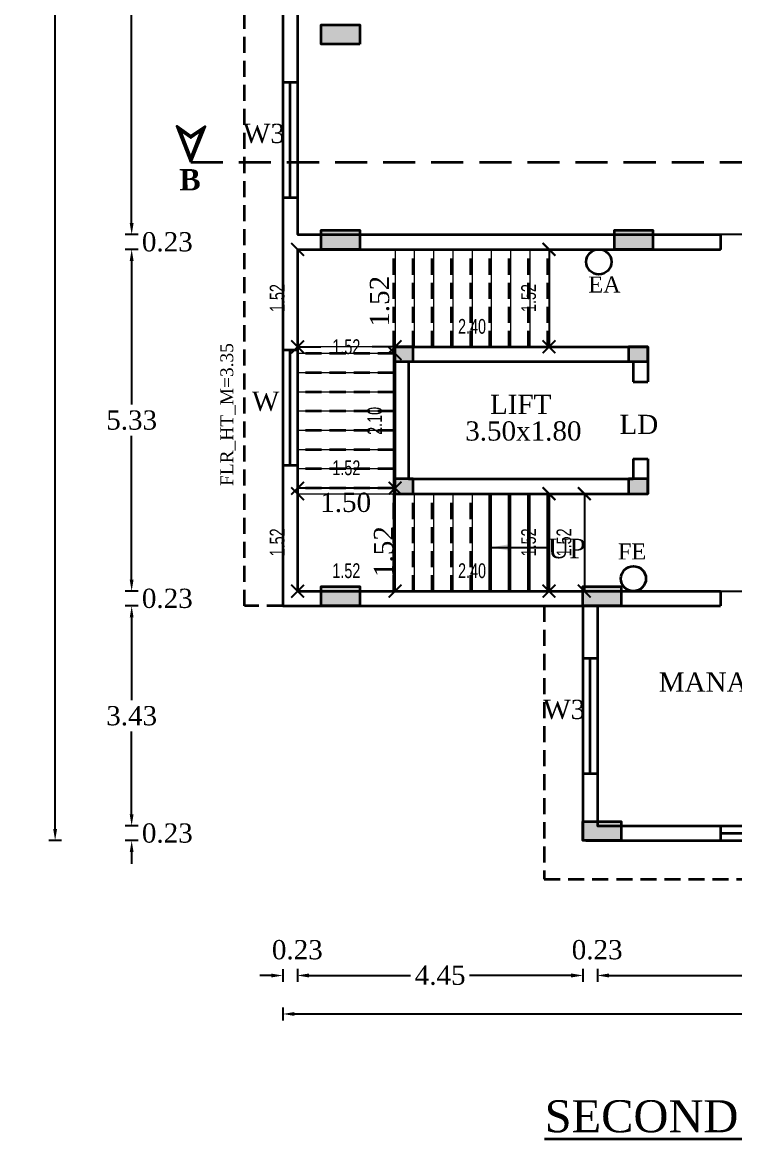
# Model space of a CAD drawing. Header units: metres. Extents: x 7518 to 7619, y -2370 to -2298.
# Drawn here: x 7573.22 to 7584.33, y -2368.16 to -2350.75 of the extents above; entities that cross this region are included whole.
import ezdxf

# ---------------------------------------------------------------- set-up
doc = ezdxf.new("R2010")
doc.units = ezdxf.units.M
doc.header["$MEASUREMENT"] = 0
doc.header["$PDMODE"] = 98
doc.linetypes.add('DASHED', pattern=[0.75, 0.5, -0.25])
doc.linetypes.add('DASHED2', pattern=[0.375, 0.25, -0.125])
for name, color, linetype in [('BLK_1_FLR_2_AC_ROOM_1', 2, 'Continuous'), ('BLK_1_FLR_2_BLT_UP_AREA', 18, 'Continuous'), ('BLK_1_FLR_2_CARPET_AREA', 10, 'Continuous'), ('BLK_1_FLR_2_EXIT_WIDTH_STAIR', 1, 'Continuous'), ('BLK_1_FLR_2_STAIR_1', 1, 'Continuous')]:
    doc.layers.add(name, color=color, linetype=linetype)
for name, color, linetype, lineweight in [('BLK_1_FLR_2_STAIR_1_FLIGHT_1', 7, 'Continuous', 0), ('BLK_1_FLR_2_STAIR_1_FLIGHT_2', 7, 'Continuous', 0), ('BLK_1_FLR_2_STAIR_1_FLIGHT_3', 7, 'Continuous', 0), ('BLK_1_FLR_2_STAIR_1_LANDING_1', 7, 'Continuous', 0), ('BLK_1_FLR_2_STAIR_1_LANDING_2', 7, 'Continuous', 0)]:
    doc.layers.add(name, color=color, linetype=linetype, lineweight=lineweight)
doc.styles.add('DIM 100', font='ARIALN.TTF', dxfattribs={"width": 0.85, "height": 0.23})
doc.styles.get("Standard").update_dxf_attribs({"font": 'times.ttf'})
doc.dimstyles.new('GRID DIM 400', dxfattribs={"dimscale": 0, "dimtxt": 0.8, "dimasz": 0.2, "dimexe": 0, "dimexo": 0, "dimgap": 0.2, "dimtad": 0, "dimlfac": -0.1, "dimzin": 1, "dimdsep": 46, "dimtxsty": 'DIM 100', "dimblk": 'ARCHTICK', "dimcen": 0, "dimclrd": 256, "dimclre": 252, "dimclrt": 4, "dimazin": 0, "dimtfac": 1, "dimtix": 1, "dimtofl": 0, "dimtmove": 2, "dimatfit": 0, "dimfxl": 0, "dimtolj": 1, "dimtzin": 0, "dimarcsym": 0})
doc.dimstyles.get("Standard").update_dxf_attribs({"dimtxt": 0.3, "dimasz": 0.18, "dimexe": 0.1, "dimexo": 0.1, "dimgap": 0.09, "dimtad": 0, "dimtih": 1, "dimtoh": 1, "dimzin": 0, "dimdsep": 46, "dimtxsty": 'Standard', "dimcen": 0.09, "dimadec": 0, "dimazin": 0, "dimtfac": 1, "dimtofl": 0, "dimtmove": 0, "dimatfit": 3, "dimfxl": 0, "dimtolj": 1, "dimtzin": 0, "dimarcsym": 0})
doc.dimstyles.new('STANDARD$0', dxfattribs={"dimtxt": 0.3, "dimasz": 0.18, "dimexe": 0.1, "dimexo": 0.1, "dimgap": 0.09, "dimtad": 0, "dimtih": 1, "dimtoh": 1, "dimzin": 1, "dimdsep": 46, "dimtxsty": 'Standard', "dimcen": 0.1, "dimadec": 3, "dimazin": 0, "dimtfac": 1, "dimtofl": 0, "dimtmove": 0, "dimatfit": 3, "dimfxl": 0, "dimtolj": 1, "dimtzin": 0, "dimarcsym": 0})

# ---------------------------------------------------------------- blocks, each defined once
blk = doc.blocks.new('*D43')
at = {"color": 0, "lineweight": -2}
for p, q in [((7575.029, -2331.119), (7574.829, -2331.119)), ((7574.929, -2331.299), (7574.929, -2342.346)), ((7574.929, -2353.879), (7574.929, -2342.832)), ((7575.029, -2354.059), (7574.829, -2354.059))]:
    blk.add_line(p, q, dxfattribs=at)
at = {"color": 0, "lineweight": 35}
for points in [[(7574.899, -2331.299), (7574.959, -2331.299), (7574.929, -2331.119)], [(7574.899, -2353.879), (7574.959, -2353.879), (7574.929, -2354.059)]]:
    blk.add_solid(points, dxfattribs=at)
at = {"layer": 'Defpoints', "color": 0, "lineweight": 35}
for p in [(7575.787, -2331.119), (7574.929, -2354.059), (7575.787, -2354.059)]:
    blk.add_point(p, dxfattribs=at)
at = {"color": 0, "lineweight": 35, "insert": (7574.929, -2342.589), "char_height": 0.3, "attachment_point": 5}
blk.add_mtext('\\A1;22.94', dxfattribs=at)
blk = doc.blocks.new('*D44')
at = {"color": 0, "lineweight": -2}
for p, q in [((7573.836, -2330.889), (7573.636, -2330.889)), ((7573.736, -2331.069), (7573.736, -2346.956)), ((7573.736, -2363.329), (7573.736, -2347.442)), ((7573.836, -2363.509), (7573.636, -2363.509))]:
    blk.add_line(p, q, dxfattribs=at)
at = {"color": 0, "lineweight": 35}
for points in [[(7573.706, -2331.069), (7573.766, -2331.069), (7573.736, -2330.889)], [(7573.706, -2363.329), (7573.766, -2363.329), (7573.736, -2363.509)]]:
    blk.add_solid(points, dxfattribs=at)
at = {"layer": 'Defpoints', "color": 0, "lineweight": 35}
for p in [(7573.736, -2330.889), (7576.389, -2330.889), (7576.389, -2363.509)]:
    blk.add_point(p, dxfattribs=at)
at = {"color": 0, "lineweight": 35, "insert": (7573.736, -2347.199), "char_height": 0.3, "attachment_point": 5}
blk.add_mtext('\\A1;32.62', dxfattribs=at)
blk = doc.blocks.new('*D29')
at = {"color": 0, "lineweight": -2}
for p, q in [((7575.029, -2354.289), (7574.829, -2354.289)), ((7574.929, -2354.469), (7574.929, -2356.711)), ((7574.929, -2359.439), (7574.929, -2357.197)), ((7575.029, -2359.619), (7574.829, -2359.619))]:
    blk.add_line(p, q, dxfattribs=at)
at = {"color": 0, "lineweight": 35}
for points in [[(7574.899, -2354.469), (7574.959, -2354.469), (7574.929, -2354.289)], [(7574.899, -2359.439), (7574.959, -2359.439), (7574.929, -2359.619)]]:
    blk.add_solid(points, dxfattribs=at)
at = {"layer": 'Defpoints', "color": 0, "lineweight": 35}
for p in [(7575.77, -2354.289), (7574.929, -2359.619), (7575.77, -2359.619)]:
    blk.add_point(p, dxfattribs=at)
at = {"color": 0, "lineweight": 35, "insert": (7574.929, -2356.954), "char_height": 0.3, "attachment_point": 5}
blk.add_mtext('\\A1;5.33', dxfattribs=at)
blk = doc.blocks.new('*D30')
at = {"color": 0, "lineweight": -2}
for p, q in [((7574.929, -2353.879), (7574.929, -2353.699)), ((7575.029, -2354.059), (7574.829, -2354.059)), ((7575.029, -2354.289), (7574.829, -2354.289)), ((7574.929, -2354.469), (7574.929, -2354.649))]:
    blk.add_line(p, q, dxfattribs=at)
at = {"color": 0, "lineweight": 35}
for points in [[(7574.899, -2353.879), (7574.959, -2353.879), (7574.929, -2354.059)], [(7574.899, -2354.469), (7574.959, -2354.469), (7574.929, -2354.289)]]:
    blk.add_solid(points, dxfattribs=at)
at = {"layer": 'Defpoints', "color": 0, "lineweight": 35}
for p in [(7574.929, -2354.059), (7575.78, -2354.059), (7575.78, -2354.289)]:
    blk.add_point(p, dxfattribs=at)
at = {"color": 0, "lineweight": 35, "insert": (7575.485, -2354.174), "char_height": 0.3, "attachment_point": 5}
blk.add_mtext('\\A1;0.23', dxfattribs=at)
blk = doc.blocks.new('*D31')
at = {"color": 0, "lineweight": -2}
for p, q in [((7574.929, -2359.439), (7574.929, -2359.259)), ((7575.029, -2359.619), (7574.829, -2359.619)), ((7575.029, -2359.849), (7574.829, -2359.849)), ((7574.929, -2360.029), (7574.929, -2360.209))]:
    blk.add_line(p, q, dxfattribs=at)
at = {"color": 0, "lineweight": 35}
for points in [[(7574.899, -2359.439), (7574.959, -2359.439), (7574.929, -2359.619)], [(7574.899, -2360.029), (7574.959, -2360.029), (7574.929, -2359.849)]]:
    blk.add_solid(points, dxfattribs=at)
at = {"layer": 'Defpoints', "color": 0, "lineweight": 35}
for p in [(7574.929, -2359.619), (7575.78, -2359.619), (7575.78, -2359.849)]:
    blk.add_point(p, dxfattribs=at)
at = {"color": 0, "lineweight": 35, "insert": (7575.485, -2359.734), "char_height": 0.3, "attachment_point": 5}
blk.add_mtext('\\A1;0.23', dxfattribs=at)
blk = doc.blocks.new('*D32')
at = {"color": 0, "lineweight": -2}
for p, q in [((7575.029, -2359.849), (7574.829, -2359.849)), ((7574.929, -2360.029), (7574.929, -2361.321)), ((7574.929, -2363.099), (7574.929, -2361.807)), ((7575.029, -2363.279), (7574.829, -2363.279))]:
    blk.add_line(p, q, dxfattribs=at)
at = {"color": 0, "lineweight": 35}
for points in [[(7574.899, -2360.029), (7574.959, -2360.029), (7574.929, -2359.849)], [(7574.899, -2363.099), (7574.959, -2363.099), (7574.929, -2363.279)]]:
    blk.add_solid(points, dxfattribs=at)
at = {"layer": 'Defpoints', "color": 0, "lineweight": 35}
for p in [(7581.961, -2359.849), (7574.929, -2363.279), (7581.961, -2363.279)]:
    blk.add_point(p, dxfattribs=at)
at = {"color": 0, "lineweight": 35, "insert": (7574.929, -2361.564), "char_height": 0.3, "attachment_point": 5}
blk.add_mtext('\\A1;3.43', dxfattribs=at)
blk = doc.blocks.new('*D73')
at = {"color": 0, "lineweight": -2}
for p, q in [((7577.286, -2365.513), (7577.286, -2365.713)), ((7577.516, -2365.513), (7577.516, -2365.713)), ((7577.106, -2365.613), (7576.926, -2365.613)), ((7577.696, -2365.613), (7577.876, -2365.613))]:
    blk.add_line(p, q, dxfattribs=at)
at = {"color": 0, "lineweight": 35}
for points in [[(7577.106, -2365.583), (7577.106, -2365.643), (7577.286, -2365.613)], [(7577.696, -2365.583), (7577.696, -2365.643), (7577.516, -2365.613)]]:
    blk.add_solid(points, dxfattribs=at)
at = {"layer": 'Defpoints', "color": 0, "lineweight": 35}
for p in [(7577.286, -2361.135), (7577.516, -2361.135), (7577.286, -2365.613)]:
    blk.add_point(p, dxfattribs=at)
at = {"color": 0, "lineweight": 35, "insert": (7577.512, -2365.213), "char_height": 0.3, "attachment_point": 5}
blk.add_mtext('\\A1;0.23', dxfattribs=at)
blk = doc.blocks.new('*D74')
at = {"color": 0, "lineweight": -2}
for p, q in [((7577.286, -2366.112), (7577.286, -2366.312)), ((7577.466, -2366.212), (7584.464, -2366.212)), ((7592.556, -2366.212), (7585.559, -2366.212)), ((7592.736, -2366.112), (7592.736, -2366.312))]:
    blk.add_line(p, q, dxfattribs=at)
at = {"color": 0, "lineweight": 35}
for points in [[(7577.466, -2366.182), (7577.466, -2366.242), (7577.286, -2366.212)], [(7592.556, -2366.182), (7592.556, -2366.242), (7592.736, -2366.212)]]:
    blk.add_solid(points, dxfattribs=at)
at = {"layer": 'Defpoints', "color": 0, "lineweight": 35}
for p in [(7577.286, -2361.365), (7592.736, -2361.365), (7592.736, -2366.212)]:
    blk.add_point(p, dxfattribs=at)
at = {"color": 0, "lineweight": 35, "insert": (7585.011, -2366.212), "char_height": 0.3, "attachment_point": 5}
blk.add_mtext('\\A1;15.45', dxfattribs=at)
blk = doc.blocks.new('*D75')
at = {"color": 0, "lineweight": -2}
for p, q in [((7582.191, -2365.511), (7582.191, -2365.711)), ((7587.831, -2365.511), (7587.831, -2365.711)), ((7582.371, -2365.611), (7584.552, -2365.611)), ((7587.651, -2365.611), (7585.471, -2365.611))]:
    blk.add_line(p, q, dxfattribs=at)
at = {"color": 0, "lineweight": 35}
for points in [[(7582.371, -2365.581), (7582.371, -2365.641), (7582.191, -2365.611)], [(7587.651, -2365.581), (7587.651, -2365.641), (7587.831, -2365.611)]]:
    blk.add_solid(points, dxfattribs=at)
at = {"layer": 'Defpoints', "color": 0, "lineweight": 35}
for p in [(7582.191, -2360.592), (7587.831, -2360.592), (7587.831, -2365.611)]:
    blk.add_point(p, dxfattribs=at)
at = {"color": 0, "lineweight": 35, "insert": (7585.011, -2365.611), "char_height": 0.3, "attachment_point": 5}
blk.add_mtext('\\A1;5.64', dxfattribs=at)
blk = doc.blocks.new('*D78')
at = {"color": 0, "lineweight": -2}
for p, q in [((7577.516, -2365.511), (7577.516, -2365.711)), ((7581.961, -2365.511), (7581.961, -2365.711)), ((7577.696, -2365.611), (7579.279, -2365.611)), ((7581.781, -2365.611), (7580.199, -2365.611))]:
    blk.add_line(p, q, dxfattribs=at)
at = {"color": 0, "lineweight": 35}
for points in [[(7577.696, -2365.581), (7577.696, -2365.641), (7577.516, -2365.611)], [(7581.781, -2365.581), (7581.781, -2365.641), (7581.961, -2365.611)]]:
    blk.add_solid(points, dxfattribs=at)
at = {"layer": 'Defpoints', "color": 0, "lineweight": 35}
for p in [(7577.516, -2361.053), (7581.961, -2361.053), (7577.516, -2365.611)]:
    blk.add_point(p, dxfattribs=at)
at = {"color": 0, "lineweight": 35, "insert": (7579.739, -2365.611), "char_height": 0.3, "attachment_point": 5}
blk.add_mtext('\\A1;4.45', dxfattribs=at)
blk = doc.blocks.new('*D79')
at = {"color": 0, "lineweight": -2}
for p, q in [((7581.961, -2365.513), (7581.961, -2365.713)), ((7582.191, -2365.513), (7582.191, -2365.713)), ((7581.781, -2365.613), (7581.601, -2365.613)), ((7582.371, -2365.613), (7582.551, -2365.613))]:
    blk.add_line(p, q, dxfattribs=at)
at = {"color": 0, "lineweight": 35}
for points in [[(7581.781, -2365.583), (7581.781, -2365.643), (7581.961, -2365.613)], [(7582.371, -2365.583), (7582.371, -2365.643), (7582.191, -2365.613)]]:
    blk.add_solid(points, dxfattribs=at)
at = {"layer": 'Defpoints', "color": 0, "lineweight": 35}
for p in [(7581.961, -2361.135), (7582.191, -2361.135), (7581.961, -2365.613)]:
    blk.add_point(p, dxfattribs=at)
at = {"color": 0, "lineweight": 35, "insert": (7582.187, -2365.213), "char_height": 0.3, "attachment_point": 5}
blk.add_mtext('\\A1;0.23', dxfattribs=at)
blk = doc.blocks.new('*D81')
at = {"color": 0, "lineweight": -2}
for p, q in [((7574.929, -2363.099), (7574.929, -2362.919)), ((7575.029, -2363.279), (7574.829, -2363.279)), ((7575.029, -2363.509), (7574.829, -2363.509)), ((7574.929, -2363.689), (7574.929, -2363.869))]:
    blk.add_line(p, q, dxfattribs=at)
at = {"color": 0, "lineweight": 35}
for points in [[(7574.899, -2363.099), (7574.959, -2363.099), (7574.929, -2363.279)], [(7574.899, -2363.689), (7574.959, -2363.689), (7574.929, -2363.509)]]:
    blk.add_solid(points, dxfattribs=at)
at = {"layer": 'Defpoints', "color": 0, "lineweight": 35}
for p in [(7574.929, -2363.279), (7575.78, -2363.279), (7575.78, -2363.509)]:
    blk.add_point(p, dxfattribs=at)
at = {"color": 0, "lineweight": 35, "insert": (7575.485, -2363.394), "char_height": 0.3, "attachment_point": 5}
blk.add_mtext('\\A1;0.23', dxfattribs=at)
blk = doc.blocks.new('_ArchTick')
at = {"color": 0, "linetype": 'ByBlock', "const_width": 0.15}
blk.add_lwpolyline([(-0.5, -0.5), (0.5, 0.5)], dxfattribs=at)
blk = doc.blocks.new('*D153')
at = {"layer": 'BLK_1_FLR_2_STAIR_1_LANDING_2', "color": 252, "linetype": 'Continuous', "lineweight": -2}
blk.add_line((7577.516, -2354.289), (7577.516, -2354.289), dxfattribs=at)
at = {"layer": 'BLK_1_FLR_2_STAIR_1_LANDING_2', "color": 1, "linetype": 'Continuous', "lineweight": -2}
blk.add_line((7577.516, -2354.289), (7577.516, -2355.809), dxfattribs=at)
at = {"layer": 'Defpoints', "color": 0, "linetype": 'Continuous', "lineweight": 35}
for p in [(7577.516, -2354.289), (7577.516, -2355.809), (7577.516, -2355.809)]:
    blk.add_point(p, dxfattribs=at)
at = {"layer": 'BLK_1_FLR_2_STAIR_1_LANDING_2', "color": 1, "linetype": 'Continuous', "lineweight": -2, "xscale": 0.2, "yscale": 0.2, "zscale": 0.2}
for p, rotation in [((7577.516, -2354.289), 90), ((7577.516, -2355.809), 270)]:
    blk.add_blockref('_ArchTick', p, dxfattribs=dict(at, rotation=rotation))
at = {"layer": 'BLK_1_FLR_2_STAIR_1_LANDING_2', "color": 1, "linetype": 'Continuous', "insert": (7577.199, -2355.049), "char_height": 0.23, "attachment_point": 5, "rotation": 90, "style": 'DIM 100'}
blk.add_mtext('\\A1;1.52', dxfattribs=at)
blk = doc.blocks.new('*D154')
at = {"layer": 'BLK_1_FLR_2_STAIR_1_LANDING_2', "color": 2, "linetype": 'Continuous', "lineweight": -2}
for p, q in [((7577.516, -2355.809), (7577.876, -2355.809)), ((7579.036, -2355.809), (7578.677, -2355.809))]:
    blk.add_line(p, q, dxfattribs=at)
at = {"layer": 'Defpoints', "color": 0, "linetype": 'Continuous', "lineweight": 35}
for p in [(7577.516, -2355.809), (7577.516, -2355.809), (7579.036, -2355.809)]:
    blk.add_point(p, dxfattribs=at)
at = {"layer": 'BLK_1_FLR_2_STAIR_1_LANDING_2', "color": 2, "linetype": 'Continuous', "lineweight": -2, "xscale": 0.2, "yscale": 0.2, "zscale": 0.2, "rotation": 180}
blk.add_blockref('_ArchTick', (7577.516, -2355.809), dxfattribs=at)
at = {"layer": 'BLK_1_FLR_2_STAIR_1_LANDING_2', "color": 2, "linetype": 'Continuous', "lineweight": -2, "xscale": 0.2, "yscale": 0.2, "zscale": 0.2}
blk.add_blockref('_ArchTick', (7579.036, -2355.809), dxfattribs=at)
at = {"layer": 'BLK_1_FLR_2_STAIR_1_LANDING_2', "color": 2, "linetype": 'Continuous', "insert": (7578.276, -2355.809), "char_height": 0.23, "attachment_point": 5, "style": 'DIM 100'}
blk.add_mtext('\\A1;1.52', dxfattribs=at)
blk = doc.blocks.new('*D155')
at = {"layer": 'BLK_1_FLR_2_STAIR_1_LANDING_1', "color": 252, "linetype": 'Continuous', "lineweight": -2}
blk.add_line((7577.516, -2358.099), (7577.516, -2358.099), dxfattribs=at)
at = {"layer": 'BLK_1_FLR_2_STAIR_1_LANDING_1', "color": 1, "linetype": 'Continuous', "lineweight": -2}
blk.add_line((7577.516, -2358.099), (7577.516, -2359.619), dxfattribs=at)
at = {"layer": 'Defpoints', "color": 0, "linetype": 'Continuous', "lineweight": 35}
for p in [(7577.516, -2358.099), (7577.516, -2359.619), (7577.516, -2359.619)]:
    blk.add_point(p, dxfattribs=at)
at = {"layer": 'BLK_1_FLR_2_STAIR_1_LANDING_1', "color": 1, "linetype": 'Continuous', "lineweight": -2, "xscale": 0.2, "yscale": 0.2, "zscale": 0.2}
for p, rotation in [((7577.516, -2358.099), 90), ((7577.516, -2359.619), 270)]:
    blk.add_blockref('_ArchTick', p, dxfattribs=dict(at, rotation=rotation))
at = {"layer": 'BLK_1_FLR_2_STAIR_1_LANDING_1', "color": 1, "linetype": 'Continuous', "insert": (7577.199, -2358.859), "char_height": 0.23, "attachment_point": 5, "rotation": 90, "style": 'DIM 100'}
blk.add_mtext('\\A1;1.52', dxfattribs=at)
blk = doc.blocks.new('*D156')
at = {"layer": 'BLK_1_FLR_2_STAIR_1_LANDING_1', "color": 2, "linetype": 'Continuous', "lineweight": -2}
blk.add_line((7579.036, -2359.619), (7577.516, -2359.619), dxfattribs=at)
at = {"layer": 'Defpoints', "color": 0, "linetype": 'Continuous', "lineweight": 35}
for p in [(7577.516, -2359.619), (7577.516, -2359.619), (7579.036, -2359.619)]:
    blk.add_point(p, dxfattribs=at)
at = {"layer": 'BLK_1_FLR_2_STAIR_1_LANDING_1', "color": 2, "linetype": 'Continuous', "lineweight": -2, "xscale": 0.2, "yscale": 0.2, "zscale": 0.2, "rotation": 180}
blk.add_blockref('_ArchTick', (7577.516, -2359.619), dxfattribs=at)
at = {"layer": 'BLK_1_FLR_2_STAIR_1_LANDING_1', "color": 2, "linetype": 'Continuous', "lineweight": -2, "xscale": 0.2, "yscale": 0.2, "zscale": 0.2}
blk.add_blockref('_ArchTick', (7579.036, -2359.619), dxfattribs=at)
at = {"layer": 'BLK_1_FLR_2_STAIR_1_LANDING_1', "color": 2, "linetype": 'Continuous', "insert": (7578.276, -2359.302), "char_height": 0.23, "attachment_point": 5, "style": 'DIM 100'}
blk.add_mtext('\\A1;1.52', dxfattribs=at)
blk = doc.blocks.new('*D158')
at = {"layer": 'BLK_1_FLR_2_STAIR_1_FLIGHT_1', "color": 2, "linetype": 'Continuous', "lineweight": -2}
blk.add_line((7581.436, -2358.099), (7581.436, -2359.619), dxfattribs=at)
at = {"layer": 'Defpoints', "color": 0, "linetype": 'Continuous', "lineweight": 35}
for p in [(7581.436, -2358.099, -3.137), (7581.436, -2359.619, -3.137), (7581.436, -2359.619)]:
    blk.add_point(p, dxfattribs=at)
at = {"layer": 'BLK_1_FLR_2_STAIR_1_FLIGHT_1', "color": 2, "linetype": 'Continuous', "lineweight": -2, "xscale": 0.2, "yscale": 0.2, "zscale": 0.2}
for p, rotation in [((7581.436, -2358.099), 90), ((7581.436, -2359.619), 270)]:
    blk.add_blockref('_ArchTick', p, dxfattribs=dict(at, rotation=rotation))
at = {"layer": 'BLK_1_FLR_2_STAIR_1_FLIGHT_1', "color": 2, "linetype": 'Continuous', "insert": (7581.119, -2358.859), "char_height": 0.23, "attachment_point": 5, "rotation": 90, "style": 'DIM 100'}
blk.add_mtext('\\A1;1.52', dxfattribs=at)
blk = doc.blocks.new('*D159')
at = {"layer": 'BLK_1_FLR_2_STAIR_1_FLIGHT_1', "color": 252, "linetype": 'Continuous', "lineweight": -2}
blk.add_line((7579.036, -2359.619), (7579.036, -2359.619), dxfattribs=at)
at = {"layer": 'BLK_1_FLR_2_STAIR_1_FLIGHT_1', "color": 1, "linetype": 'Continuous', "lineweight": -2}
blk.add_line((7581.436, -2359.619), (7579.036, -2359.619), dxfattribs=at)
at = {"layer": 'Defpoints', "color": 0, "linetype": 'Continuous', "lineweight": 35}
for p in [(7579.036, -2359.619), (7579.036, -2359.619), (7581.436, -2359.619)]:
    blk.add_point(p, dxfattribs=at)
at = {"layer": 'BLK_1_FLR_2_STAIR_1_FLIGHT_1', "color": 1, "linetype": 'Continuous', "lineweight": -2, "xscale": 0.2, "yscale": 0.2, "zscale": 0.2, "rotation": 180}
blk.add_blockref('_ArchTick', (7579.036, -2359.619), dxfattribs=at)
at = {"layer": 'BLK_1_FLR_2_STAIR_1_FLIGHT_1', "color": 1, "linetype": 'Continuous', "lineweight": -2, "xscale": 0.2, "yscale": 0.2, "zscale": 0.2}
blk.add_blockref('_ArchTick', (7581.436, -2359.619), dxfattribs=at)
at = {"layer": 'BLK_1_FLR_2_STAIR_1_FLIGHT_1', "color": 1, "linetype": 'Continuous', "insert": (7580.236, -2359.302), "char_height": 0.23, "attachment_point": 5, "style": 'DIM 100'}
blk.add_mtext('\\A1;2.40', dxfattribs=at)
blk = doc.blocks.new('*D157')
at = {"layer": 'BLK_1_FLR_2_EXIT_WIDTH_STAIR', "color": 252, "lineweight": -2}
for p, q in [((7581.922, -2358.099), (7581.987, -2358.099)), ((7581.737, -2359.619), (7581.987, -2359.619))]:
    blk.add_line(p, q, dxfattribs=at)
at = {"layer": 'BLK_1_FLR_2_EXIT_WIDTH_STAIR', "color": 1, "lineweight": -2}
blk.add_line((7581.987, -2358.099), (7581.987, -2359.619), dxfattribs=at)
at = {"layer": 'Defpoints', "color": 0, "lineweight": 35}
for p in [(7581.136, -2358.099, 3.137), (7581.136, -2359.619), (7581.987, -2359.619)]:
    blk.add_point(p, dxfattribs=at)
at = {"layer": 'BLK_1_FLR_2_EXIT_WIDTH_STAIR', "color": 1, "lineweight": -2, "xscale": 0.2, "yscale": 0.2, "zscale": 0.2}
for p, rotation in [((7581.987, -2358.099), 90), ((7581.987, -2359.619), 270)]:
    blk.add_blockref('_ArchTick', p, dxfattribs=dict(at, rotation=rotation))
at = {"layer": 'BLK_1_FLR_2_EXIT_WIDTH_STAIR', "color": 1, "insert": (7581.67, -2358.859), "char_height": 0.23, "attachment_point": 5, "rotation": 90, "style": 'DIM 100'}
blk.add_mtext('\\A1;1.52', dxfattribs=at)
blk = doc.blocks.new('*D160')
at = {"layer": 'BLK_1_FLR_2_STAIR_1_FLIGHT_2', "color": 2, "linetype": 'Continuous', "lineweight": -2}
blk.add_line((7579.036, -2358.014), (7577.516, -2358.014), dxfattribs=at)
at = {"layer": 'Defpoints', "color": 0, "linetype": 'Continuous', "lineweight": 35}
for p in [(7577.516, -2358.014, -3.137), (7577.516, -2358.014), (7579.036, -2358.014, -3.137)]:
    blk.add_point(p, dxfattribs=at)
at = {"layer": 'BLK_1_FLR_2_STAIR_1_FLIGHT_2', "color": 2, "linetype": 'Continuous', "lineweight": -2, "xscale": 0.2, "yscale": 0.2, "zscale": 0.2, "rotation": 180}
blk.add_blockref('_ArchTick', (7577.516, -2358.014), dxfattribs=at)
at = {"layer": 'BLK_1_FLR_2_STAIR_1_FLIGHT_2', "color": 2, "linetype": 'Continuous', "lineweight": -2, "xscale": 0.2, "yscale": 0.2, "zscale": 0.2}
blk.add_blockref('_ArchTick', (7579.036, -2358.014), dxfattribs=at)
at = {"layer": 'BLK_1_FLR_2_STAIR_1_FLIGHT_2', "color": 2, "linetype": 'Continuous', "insert": (7578.276, -2357.697), "char_height": 0.23, "attachment_point": 5, "style": 'DIM 100'}
blk.add_mtext('\\A1;1.52', dxfattribs=at)
blk = doc.blocks.new('*D161')
at = {"layer": 'BLK_1_FLR_2_STAIR_1_FLIGHT_2', "color": 252, "linetype": 'Continuous', "lineweight": -2}
blk.add_line((7579.036, -2355.914), (7579.036, -2355.914), dxfattribs=at)
at = {"layer": 'BLK_1_FLR_2_STAIR_1_FLIGHT_2', "color": 1, "linetype": 'Continuous', "lineweight": -2}
blk.add_line((7579.036, -2355.914), (7579.036, -2358.014), dxfattribs=at)
at = {"layer": 'Defpoints', "color": 0, "linetype": 'Continuous', "lineweight": 35}
for p in [(7579.036, -2355.914), (7579.036, -2358.014), (7579.036, -2358.014)]:
    blk.add_point(p, dxfattribs=at)
at = {"layer": 'BLK_1_FLR_2_STAIR_1_FLIGHT_2', "color": 1, "linetype": 'Continuous', "lineweight": -2, "xscale": 0.2, "yscale": 0.2, "zscale": 0.2}
for p, rotation in [((7579.036, -2355.914), 90), ((7579.036, -2358.014), 270)]:
    blk.add_blockref('_ArchTick', p, dxfattribs=dict(at, rotation=rotation))
at = {"layer": 'BLK_1_FLR_2_STAIR_1_FLIGHT_2', "color": 1, "linetype": 'Continuous', "insert": (7578.719, -2356.964), "char_height": 0.23, "attachment_point": 5, "rotation": 90, "style": 'DIM 100'}
blk.add_mtext('\\A1;2.10', dxfattribs=at)
blk = doc.blocks.new('*D162')
at = {"layer": 'BLK_1_FLR_2_STAIR_1_FLIGHT_3', "color": 2, "linetype": 'Continuous', "lineweight": -2}
blk.add_line((7581.436, -2354.289), (7581.436, -2355.809), dxfattribs=at)
at = {"layer": 'Defpoints', "color": 0, "linetype": 'Continuous', "lineweight": 35}
for p in [(7581.436, -2354.289, -3.137), (7581.436, -2355.809, -3.137), (7581.436, -2355.809)]:
    blk.add_point(p, dxfattribs=at)
at = {"layer": 'BLK_1_FLR_2_STAIR_1_FLIGHT_3', "color": 2, "linetype": 'Continuous', "lineweight": -2, "xscale": 0.2, "yscale": 0.2, "zscale": 0.2}
for p, rotation in [((7581.436, -2354.289), 90), ((7581.436, -2355.809), 270)]:
    blk.add_blockref('_ArchTick', p, dxfattribs=dict(at, rotation=rotation))
at = {"layer": 'BLK_1_FLR_2_STAIR_1_FLIGHT_3', "color": 2, "linetype": 'Continuous', "insert": (7581.119, -2355.049), "char_height": 0.23, "attachment_point": 5, "rotation": 90, "style": 'DIM 100'}
blk.add_mtext('\\A1;1.52', dxfattribs=at)
blk = doc.blocks.new('*D163')
at = {"layer": 'BLK_1_FLR_2_STAIR_1_FLIGHT_3', "color": 252, "linetype": 'Continuous', "lineweight": -2}
blk.add_line((7579.036, -2355.809), (7579.036, -2355.809), dxfattribs=at)
at = {"layer": 'BLK_1_FLR_2_STAIR_1_FLIGHT_3', "color": 1, "linetype": 'Continuous', "lineweight": -2}
blk.add_line((7581.436, -2355.809), (7579.036, -2355.809), dxfattribs=at)
at = {"layer": 'Defpoints', "color": 0, "linetype": 'Continuous', "lineweight": 35}
for p in [(7579.036, -2355.809), (7579.036, -2355.809), (7581.436, -2355.809)]:
    blk.add_point(p, dxfattribs=at)
at = {"layer": 'BLK_1_FLR_2_STAIR_1_FLIGHT_3', "color": 1, "linetype": 'Continuous', "lineweight": -2, "xscale": 0.2, "yscale": 0.2, "zscale": 0.2, "rotation": 180}
blk.add_blockref('_ArchTick', (7579.036, -2355.809), dxfattribs=at)
at = {"layer": 'BLK_1_FLR_2_STAIR_1_FLIGHT_3', "color": 1, "linetype": 'Continuous', "lineweight": -2, "xscale": 0.2, "yscale": 0.2, "zscale": 0.2}
blk.add_blockref('_ArchTick', (7581.436, -2355.809), dxfattribs=at)
at = {"layer": 'BLK_1_FLR_2_STAIR_1_FLIGHT_3', "color": 1, "linetype": 'Continuous', "insert": (7580.236, -2355.492), "char_height": 0.23, "attachment_point": 5, "style": 'DIM 100'}
blk.add_mtext('\\A1;2.40', dxfattribs=at)

msp = doc.modelspace()

# ---------------------------------------------------------------- hatches: boundary and pattern name
at = {"lineweight": 35}
for points in [[(7578.486, -2351.089), (7578.486, -2350.789), (7577.886, -2350.789), (7577.886, -2351.089)], [(7578.486, -2354.289), (7578.486, -2353.989), (7577.886, -2353.989), (7577.886, -2354.289)], [(7583.056, -2354.289), (7583.056, -2353.989), (7582.456, -2353.989), (7582.456, -2354.289)], [(7578.486, -2359.849), (7578.486, -2359.549), (7577.886, -2359.549), (7577.886, -2359.849)], [(7582.561, -2359.849), (7582.561, -2359.549), (7581.961, -2359.549), (7581.961, -2359.849)], [(7582.561, -2363.509), (7582.561, -2363.209), (7581.961, -2363.209), (7581.961, -2363.509)]]:
    msp.add_hatch(color=256, dxfattribs=at).paths.add_polyline_path(points)
h = msp.add_hatch(color=256, dxfattribs=at)
h.paths.add_polyline_path([(7579.166, -2355.809), (7579.016, -2355.809), (7579.016, -2356.039), (7579.166, -2356.039)])
h.paths.add_polyline_path([(7579.316, -2355.809), (7579.166, -2355.809), (7579.166, -2356.039), (7579.316, -2356.039)])
h = msp.add_hatch(color=256, dxfattribs=at)
h.paths.add_polyline_path([(7582.826, -2355.809), (7582.676, -2355.809), (7582.676, -2356.039), (7582.826, -2356.039)])
h.paths.add_polyline_path([(7582.976, -2355.809), (7582.826, -2355.809), (7582.826, -2356.039), (7582.976, -2356.039)])
h = msp.add_hatch(color=256, dxfattribs=at)
h.paths.add_polyline_path([(7579.166, -2357.869), (7579.016, -2357.869), (7579.016, -2358.099), (7579.166, -2358.099)])
h.paths.add_polyline_path([(7579.316, -2357.869), (7579.166, -2357.869), (7579.166, -2358.099), (7579.316, -2358.099)])
h = msp.add_hatch(color=256, dxfattribs=at)
h.paths.add_polyline_path([(7582.826, -2357.869), (7582.676, -2357.869), (7582.676, -2358.099), (7582.826, -2358.099)])
h.paths.add_polyline_path([(7582.976, -2357.869), (7582.826, -2357.869), (7582.826, -2358.099), (7582.976, -2358.099)])

# ---------------------------------------------------------------- linework, layer by layer
for p, q in [((7577.286, -2330.889), (7577.286, -2354.059)), ((7577.286, -2330.889), (7577.286, -2354.059)), ((7577.516, -2331.119), (7577.516, -2354.059)), ((7577.286, -2351.682), (7577.516, -2351.682)), ((7577.401, -2353.482), (7577.401, -2351.682)), ((7577.286, -2353.482), (7577.516, -2353.482)), ((7577.286, -2354.059), (7577.286, -2359.849)), ((7577.516, -2354.059), (7584.111, -2354.059)), ((7584.111, -2354.059), (7584.111, -2354.289)), ((7577.516, -2354.289), (7577.516, -2359.619)), ((7577.516, -2354.289), (7584.111, -2354.289)), ((7579.016, -2355.809), (7579.016, -2358.099)), ((7579.016, -2355.809), (7582.976, -2355.809)), ((7582.976, -2355.809), (7582.976, -2356.354)), ((7577.286, -2355.857), (7577.516, -2355.857)), ((7577.401, -2357.657), (7577.401, -2355.857)), ((7579.246, -2356.039), (7579.246, -2357.869)), ((7579.246, -2356.039), (7582.746, -2356.039)), ((7582.746, -2356.039), (7582.746, -2356.354)), ((7582.746, -2356.354), (7582.976, -2356.354)), ((7577.286, -2357.657), (7577.516, -2357.657)), ((7582.746, -2357.554), (7582.746, -2357.869)), ((7582.746, -2357.554), (7582.976, -2357.554)), ((7582.976, -2357.554), (7582.976, -2358.099)), ((7579.246, -2357.869), (7582.746, -2357.869)), ((7579.016, -2358.099), (7582.976, -2358.099)), ((7580.516, -2359.619), (7580.516, -2358.099)), ((7580.816, -2359.619), (7580.816, -2358.099)), ((7581.116, -2359.619), (7581.116, -2358.099)), ((7581.416, -2359.619), (7581.416, -2358.099)), ((7577.516, -2359.619), (7584.111, -2359.619)), ((7584.111, -2359.619), (7584.111, -2359.849)), ((7577.286, -2359.849), (7584.111, -2359.849)), ((7581.961, -2359.849), (7581.961, -2363.509)), ((7581.961, -2360.664), (7582.191, -2360.664)), ((7582.076, -2362.464), (7582.076, -2360.664)), ((7581.961, -2362.464), (7582.191, -2362.464)), ((7584.111, -2363.279), (7584.111, -2363.509)), ((7584.111, -2363.394), (7585.911, -2363.394)), ((7582.011, -2363.509), (7588.061, -2363.509))]:
    msp.add_line(p, q, dxfattribs=at)
at = {"linetype": 'DASHED', "lineweight": 35}
msp.add_line((7575.85, -2352.932), (7594.019, -2352.932), dxfattribs=at)
at = {"linetype": 'DASHED2', "lineweight": 35}
for p, q in [((7579.016, -2355.809), (7579.016, -2354.289)), ((7579.316, -2355.809), (7579.316, -2354.289)), ((7579.616, -2355.809), (7579.616, -2354.289)), ((7579.916, -2355.809), (7579.916, -2354.289)), ((7580.216, -2355.809), (7580.216, -2354.289)), ((7580.516, -2355.809), (7580.516, -2354.289)), ((7580.816, -2355.809), (7580.816, -2354.289)), ((7581.116, -2355.809), (7581.116, -2354.289)), ((7581.416, -2355.809), (7581.416, -2354.289)), ((7579.016, -2355.914), (7577.516, -2355.914)), ((7579.016, -2356.214), (7577.516, -2356.214)), ((7579.016, -2356.514), (7577.516, -2356.514)), ((7579.016, -2356.814), (7577.516, -2356.814)), ((7579.016, -2357.114), (7577.516, -2357.114)), ((7579.016, -2357.414), (7577.516, -2357.414)), ((7579.016, -2357.714), (7577.516, -2357.714)), ((7579.016, -2358.014), (7577.516, -2358.014)), ((7579.016, -2358.099), (7579.016, -2359.619)), ((7579.016, -2359.619), (7579.016, -2358.099)), ((7579.316, -2359.619), (7579.316, -2358.099)), ((7579.616, -2359.619), (7579.616, -2358.099)), ((7579.916, -2359.619), (7579.916, -2358.099)), ((7580.216, -2359.619), (7580.216, -2358.099))]:
    msp.add_line(p, q, dxfattribs=at)
for points in [[(7577.286, -2359.849), (7576.686, -2359.849), (7576.686, -2330.889), (7576.686, -2330.289), (7592.736, -2330.289), (7593.336, -2330.289), (7593.336, -2359.849), (7592.736, -2359.849)], [(7581.361, -2359.849), (7581.361, -2364.109), (7588.661, -2364.109), (7588.661, -2359.849)]]:
    msp.add_lwpolyline(points, dxfattribs=at)
at = {"lineweight": 35}
for points in [[(7578.486, -2351.089), (7577.886, -2351.089), (7577.886, -2350.789), (7578.486, -2350.789)], [(7575.851, -2352.87), (7576.025, -2352.432), (7575.852, -2352.551), (7575.679, -2352.431)], [(7578.486, -2354.289), (7577.886, -2354.289), (7577.886, -2353.989), (7578.486, -2353.989)], [(7583.056, -2354.289), (7582.456, -2354.289), (7582.456, -2353.989), (7583.056, -2353.989)], [(7578.486, -2359.849), (7577.886, -2359.849), (7577.886, -2359.549), (7578.486, -2359.549)], [(7582.561, -2359.849), (7581.961, -2359.849), (7581.961, -2359.549), (7582.561, -2359.549)], [(7582.561, -2363.509), (7581.961, -2363.509), (7581.961, -2363.209), (7582.561, -2363.209)]]:
    msp.add_lwpolyline(points, close=True, dxfattribs=at)
for points in [[(7575.85, -2352.932), (7576.074, -2352.371), (7575.852, -2352.523), (7575.631, -2352.369), (7575.85, -2352.932)], [(7579.016, -2356.039), (7579.316, -2356.039), (7579.316, -2355.809), (7579.016, -2355.809), (7579.016, -2356.039)], [(7582.676, -2356.039), (7582.976, -2356.039), (7582.976, -2355.809), (7582.676, -2355.809), (7582.676, -2356.039)], [(7579.016, -2358.099), (7579.316, -2358.099), (7579.316, -2357.869), (7579.016, -2357.869), (7579.016, -2358.099)], [(7582.676, -2358.099), (7582.976, -2358.099), (7582.976, -2357.869), (7582.676, -2357.869), (7582.676, -2358.099)], [(7582.191, -2359.849), (7582.191, -2363.279), (7587.831, -2363.279), (7587.831, -2359.849)]]:
    msp.add_lwpolyline(points, dxfattribs=at)
for centre in [(7582.213, -2354.484), (7582.753, -2359.424)]:
    msp.add_circle(centre, 0.195, dxfattribs=at)
at = {"layer": 'BLK_1_FLR_2_AC_ROOM_1', "color": 2}
msp.add_lwpolyline([(7582.566, -2331.119), (7592.506, -2331.119), (7592.506, -2354.059), (7577.516, -2354.059), (7577.516, -2335.089), (7582.567, -2335.089)], close=True, dxfattribs=at)
at = {"layer": 'BLK_1_FLR_2_BLT_UP_AREA', "color": 18}
msp.add_lwpolyline([(7577.286, -2330.889), (7592.736, -2330.889), (7592.736, -2359.849), (7588.061, -2359.849), (7588.061, -2363.509), (7581.961, -2363.509), (7581.961, -2359.849), (7577.286, -2359.849), (7577.286, -2330.889)], close=True, dxfattribs=at)
at = {"layer": 'BLK_1_FLR_2_CARPET_AREA', "color": 25}
msp.add_lwpolyline([(7577.516, -2335.089), (7577.516, -2354.059), (7577.886, -2354.059), (7577.886, -2353.989), (7578.486, -2353.989), (7578.486, -2354.059), (7582.456, -2354.059), (7582.456, -2353.989), (7583.056, -2353.989), (7583.056, -2354.059), (7584.111, -2354.059), (7584.111, -2354.289), (7577.516, -2354.289), (7577.516, -2359.619), (7592.506, -2359.619)], dxfattribs=at)
at = {"layer": 'BLK_1_FLR_2_STAIR_1'}
msp.add_lwpolyline([(7581.436, -2358.099), (7581.436, -2359.619), (7577.516, -2359.619), (7577.516, -2354.289), (7581.436, -2354.289), (7581.436, -2355.809), (7579.036, -2355.809), (7579.036, -2358.099), (7581.436, -2358.099)], close=True, dxfattribs=at)
at = {"layer": 'BLK_1_FLR_2_STAIR_1_FLIGHT_1'}
for p, q in [((7579.336, -2358.099), (7579.336, -2359.619)), ((7579.636, -2358.099), (7579.636, -2359.619)), ((7579.936, -2358.099), (7579.936, -2359.619)), ((7580.236, -2358.099), (7580.236, -2359.619)), ((7580.536, -2358.099), (7580.536, -2359.619)), ((7580.836, -2358.099), (7580.836, -2359.619)), ((7581.136, -2358.099), (7581.136, -2359.619))]:
    msp.add_line(p, q, dxfattribs=at)
at = {"layer": 'BLK_1_FLR_2_STAIR_1_FLIGHT_1', "linetype": 'Continuous'}
msp.add_lwpolyline([(7581.436, -2359.619), (7581.436, -2358.099), (7579.036, -2358.099), (7579.036, -2359.619)], close=True, dxfattribs=at)
at = {"layer": 'BLK_1_FLR_2_STAIR_1_FLIGHT_2'}
for p, q in [((7579.036, -2356.214, -3.137), (7577.516, -2356.214, -3.137)), ((7579.036, -2356.514, -3.137), (7577.516, -2356.514, -3.137)), ((7579.036, -2356.814, -3.137), (7577.516, -2356.814, -3.137)), ((7579.036, -2357.114, -3.137), (7577.516, -2357.114, -3.137)), ((7579.036, -2357.414, -3.137), (7577.516, -2357.414, -3.137)), ((7579.036, -2357.714, -3.137), (7577.516, -2357.714, -3.137))]:
    msp.add_line(p, q, dxfattribs=at)
at = {"layer": 'BLK_1_FLR_2_STAIR_1_FLIGHT_2', "linetype": 'Continuous', "elevation": -3.137}
msp.add_lwpolyline([(7577.516, -2358.014), (7579.036, -2358.014), (7579.036, -2355.914), (7577.516, -2355.914)], close=True, dxfattribs=at)
at = {"layer": 'BLK_1_FLR_2_STAIR_1_FLIGHT_3'}
for p, q in [((7579.336, -2354.289), (7579.336, -2355.809)), ((7579.636, -2354.289), (7579.636, -2355.809)), ((7579.936, -2354.289), (7579.936, -2355.809)), ((7580.236, -2354.289), (7580.236, -2355.809)), ((7580.536, -2354.289), (7580.536, -2355.809)), ((7580.836, -2354.289), (7580.836, -2355.809)), ((7581.136, -2354.289), (7581.136, -2355.809))]:
    msp.add_line(p, q, dxfattribs=at)
at = {"layer": 'BLK_1_FLR_2_STAIR_1_FLIGHT_3', "linetype": 'Continuous'}
msp.add_lwpolyline([(7581.436, -2355.809), (7581.436, -2354.289), (7579.036, -2354.289), (7579.036, -2355.809)], close=True, dxfattribs=at)
at = {"layer": 'BLK_1_FLR_2_STAIR_1_LANDING_1', "linetype": 'Continuous'}
msp.add_lwpolyline([(7577.516, -2359.619), (7577.516, -2358.099), (7579.036, -2358.099), (7579.036, -2359.619)], close=True, dxfattribs=at)
at = {"layer": 'BLK_1_FLR_2_STAIR_1_LANDING_2', "linetype": 'Continuous'}
msp.add_lwpolyline([(7577.516, -2355.809), (7577.516, -2354.289), (7579.036, -2354.289), (7579.036, -2355.809)], close=True, dxfattribs=at)

# ---------------------------------------------------------------- texts
at = {"lineweight": 35}
for s, height, p in [('W3', 0.3, (7576.664, -2352.631)), ('EA', 0.25, (7582.05, -2354.963)), ('W', 0.3, (7576.803, -2356.806)), ('LIFT', 0.3, (7580.516, -2356.857)), ('LD', 0.3, (7582.535, -2357.169)), ('UP', 0.3047, (7581.421, -2359.106)), ('FE', 0.25, (7582.511, -2359.125)), ('MANAGER ROOM', 0.3, (7583.147, -2361.187)), ('W3', 0.3, (7581.346, -2361.613)), ('%%USECOND FLOOR PLAN', 0.5, (7581.368, -2368.057))]:
    msp.add_text(s, height=height, dxfattribs=at).set_placement(p)
at = {"lineweight": 35, "ltscale": 15}
msp.add_text('3.50x1.80', height=0.3, dxfattribs=at).set_placement((7580.13, -2357.271))
at = {"lineweight": 35, "insert": (7575.673, -2353.37), "char_height": 0.33, "width": 0.39417, "attachment_point": 7, "rotation": 0.2827}
msp.add_mtext('{\\fTimes New Roman|b1|i0|c0|p18;B}', dxfattribs=at)
at = {"lineweight": 35, "char_height": 0.3, "attachment_point": 5, "rotation": 90}
for insert in [(7578.796, -2355.099), (7578.859, -2359.002)]:
    msp.add_mtext('\\A1;1.52', dxfattribs=dict(at, insert=insert))
at = {"lineweight": 35, "insert": (7578.266, -2358.237), "char_height": 0.3, "attachment_point": 5}
msp.add_mtext('\\A1;1.50', dxfattribs=at)
at = {"layer": 'BLK_1_FLR_2_STAIR_1', "insert": (7576.312, -2356.865), "char_height": 0.2, "width": 2.4, "attachment_point": 2, "rotation": 90}
msp.add_mtext('FLR_HT_M=3.35', dxfattribs=at)

# ---------------------------------------------------------------- dimensions: what is measured, and where the dimension line sits
at = {"lineweight": 35}
for p1, p2, distance, picture, middle in [((7576.389, -2363.509), (7576.389, -2330.889), 2.653, '*D44', (7573.736, -2347.199)), ((7575.787, -2331.119), (7575.787, -2354.059), -0.858, '*D43', (7574.929, -2342.589)), ((7575.77, -2354.289), (7575.77, -2359.619), -0.841, '*D29', (7574.929, -2356.954)), ((7582.191, -2360.592), (7587.831, -2360.592), -5.019, '*D75', (7585.011, -2365.611)), ((7581.961486262, -2361.052641249), (7577.516486262, -2361.052641249), 4.558680445, '*D78', (7579.738986262, -2365.611321694)), ((7577.286, -2361.365), (7592.736, -2361.365), -4.847, '*D74', (7585.011, -2366.212))]:
    dim = msp.add_aligned_dim(p1=p1, p2=p2, distance=distance, dimstyle='STANDARD$0', dxfattribs=at)
    dim.commit()
    dim.dimension.update_dxf_attribs({"geometry": picture, "text_midpoint": middle})
for base, p1, p2, angle, picture, middle in [((7574.929, -2354.059), (7575.78, -2354.289), (7575.78, -2354.059), 90, '*D30', (7575.485, -2354.174)), ((7574.929, -2359.619), (7575.78, -2359.849), (7575.78, -2359.619), 90, '*D31', (7575.485, -2359.734)), ((7577.286, -2365.613), (7577.516, -2361.135), (7577.286, -2361.135), 180, '*D73', (7577.512, -2365.213)), ((7581.961, -2365.613), (7582.191, -2361.135), (7581.961, -2361.135), 180, '*D79', (7582.187, -2365.213)), ((7574.929, -2363.279), (7575.78, -2363.509), (7575.78, -2363.279), 90, '*D81', (7575.485, -2363.394))]:
    dim = msp.add_linear_dim(base=base, p1=p1, p2=p2, angle=angle, dimstyle='STANDARD$0', override={"dimtmove": 2}, dxfattribs=at)
    dim.commit()
    dim.dimension.update_dxf_attribs({"geometry": picture, "text_midpoint": middle, "dimtype": 161})
dim = msp.add_aligned_dim(p1=(7581.961, -2359.849), p2=(7581.961, -2363.279), distance=-7.033, dimstyle='STANDARD$0', override={"dimtmove": 2}, dxfattribs=at)
dim.commit()
dim.dimension.update_dxf_attribs({"geometry": '*D32', "text_midpoint": (7574.929, -2361.564)})
at = {"layer": 'BLK_1_FLR_2_EXIT_WIDTH_STAIR', "color": 1}
dim = msp.add_linear_dim(base=(7581.987, -2359.619, -3.137), p1=(7581.136, -2358.099), p2=(7581.136, -2359.619, -3.137), angle=270, dimstyle='GRID DIM 400', override={"dimscale": 1, "dimtxt": 0.23, "dimtad": 1, "dimtoh": 1, "dimclrd": 1, "dimclrt": 1, "dimtmove": 0}, dxfattribs=at)
dim.commit()
dim.dimension.update_dxf_attribs({"geometry": '*D157', "text_midpoint": (7581.67, -2358.859, -3.137)})
at = {"layer": 'BLK_1_FLR_2_STAIR_1_FLIGHT_1', "color": 2, "linetype": 'Continuous'}
dim = msp.add_linear_dim(base=(7581.436, -2359.619, 3.137), p1=(7581.436, -2358.099), p2=(7581.436, -2359.619), angle=270, dimstyle='GRID DIM 400', override={"dimscale": 1, "dimtxt": 0.23, "dimtad": 1, "dimtoh": 1, "dimclrd": 2, "dimclrt": 2, "dimtmove": 0}, dxfattribs=at)
dim.commit()
dim.dimension.update_dxf_attribs({"geometry": '*D158', "text_midpoint": (7581.119, -2358.859, 3.137)})
at = {"layer": 'BLK_1_FLR_2_STAIR_1_FLIGHT_1', "color": 1, "linetype": 'Continuous'}
dim = msp.add_linear_dim(base=(7579.036, -2359.619), p1=(7581.436, -2359.619), p2=(7579.036, -2359.619), angle=180, dimstyle='GRID DIM 400', override={"dimscale": 1, "dimtxt": 0.23, "dimtad": 1, "dimtoh": 1, "dimclrd": 1, "dimclrt": 1, "dimtmove": 0}, dxfattribs=at)
dim.commit()
dim.dimension.update_dxf_attribs({"geometry": '*D159', "text_midpoint": (7580.236, -2359.302)})
at = {"layer": 'BLK_1_FLR_2_STAIR_1_FLIGHT_2', "color": 1, "linetype": 'Continuous'}
dim = msp.add_linear_dim(base=(7579.036, -2358.014, -3.137), p1=(7579.036, -2355.914, -3.137), p2=(7579.036, -2358.014, -3.137), angle=90, dimstyle='GRID DIM 400', override={"dimscale": 1, "dimtxt": 0.23, "dimtad": 1, "dimtoh": 1, "dimclrd": 1, "dimclrt": 1, "dimtmove": 0}, dxfattribs=at)
dim.commit()
dim.dimension.update_dxf_attribs({"geometry": '*D161', "text_midpoint": (7578.719, -2356.964, -3.137)})
at = {"layer": 'BLK_1_FLR_2_STAIR_1_FLIGHT_2', "color": 2, "linetype": 'Continuous'}
dim = msp.add_linear_dim(base=(7577.516, -2358.014), p1=(7579.036, -2358.014, -3.137), p2=(7577.516, -2358.014, -3.137), angle=180, dimstyle='GRID DIM 400', override={"dimscale": 1, "dimtxt": 0.23, "dimtad": 1, "dimtoh": 1, "dimclrd": 2, "dimclrt": 2, "dimtmove": 0}, dxfattribs=at)
dim.commit()
dim.dimension.update_dxf_attribs({"geometry": '*D160', "text_midpoint": (7578.276, -2357.697)})
at = {"layer": 'BLK_1_FLR_2_STAIR_1_FLIGHT_3', "color": 2, "linetype": 'Continuous'}
dim = msp.add_linear_dim(base=(7581.436, -2355.809, 3.137), p1=(7581.436, -2354.289), p2=(7581.436, -2355.809), angle=270, dimstyle='GRID DIM 400', override={"dimscale": 1, "dimtxt": 0.23, "dimtad": 1, "dimtoh": 1, "dimclrd": 2, "dimclrt": 2, "dimtmove": 0}, dxfattribs=at)
dim.commit()
dim.dimension.update_dxf_attribs({"geometry": '*D162', "text_midpoint": (7581.119, -2355.049, 3.137)})
at = {"layer": 'BLK_1_FLR_2_STAIR_1_FLIGHT_3', "color": 1, "linetype": 'Continuous'}
dim = msp.add_linear_dim(base=(7579.036, -2355.809), p1=(7581.436, -2355.809), p2=(7579.036, -2355.809), angle=180, dimstyle='GRID DIM 400', override={"dimscale": 1, "dimtxt": 0.23, "dimtad": 1, "dimtoh": 1, "dimclrd": 1, "dimclrt": 1, "dimtmove": 0}, dxfattribs=at)
dim.commit()
dim.dimension.update_dxf_attribs({"geometry": '*D163', "text_midpoint": (7580.236, -2355.492)})
at = {"layer": 'BLK_1_FLR_2_STAIR_1_LANDING_1', "color": 1, "linetype": 'Continuous'}
dim = msp.add_linear_dim(base=(7577.516, -2359.619), p1=(7577.516, -2358.099), p2=(7577.516, -2359.619), angle=270, dimstyle='GRID DIM 400', override={"dimscale": 1, "dimtxt": 0.23, "dimtad": 1, "dimtoh": 1, "dimclrd": 1, "dimclrt": 1, "dimtmove": 0}, dxfattribs=at)
dim.commit()
dim.dimension.update_dxf_attribs({"geometry": '*D155', "text_midpoint": (7577.199, -2358.859)})
at = {"layer": 'BLK_1_FLR_2_STAIR_1_LANDING_1', "color": 2, "linetype": 'Continuous'}
dim = msp.add_linear_dim(base=(7577.516, -2359.619), p1=(7579.036, -2359.619), p2=(7577.516, -2359.619), angle=180, dimstyle='GRID DIM 400', override={"dimscale": 1, "dimtxt": 0.23, "dimtad": 1, "dimtoh": 1, "dimclrd": 2, "dimclrt": 2, "dimtmove": 0}, dxfattribs=at)
dim.commit()
dim.dimension.update_dxf_attribs({"geometry": '*D156', "text_midpoint": (7578.276, -2359.302)})
at = {"layer": 'BLK_1_FLR_2_STAIR_1_LANDING_2', "color": 1, "linetype": 'Continuous'}
dim = msp.add_linear_dim(base=(7577.516, -2355.809), p1=(7577.516, -2354.289), p2=(7577.516, -2355.809), angle=270, dimstyle='GRID DIM 400', override={"dimscale": 1, "dimtxt": 0.23, "dimtad": 1, "dimtoh": 1, "dimclrd": 1, "dimclrt": 1, "dimtmove": 0}, dxfattribs=at)
dim.commit()
dim.dimension.update_dxf_attribs({"geometry": '*D153', "text_midpoint": (7577.199, -2355.049)})
at = {"layer": 'BLK_1_FLR_2_STAIR_1_LANDING_2', "color": 2, "linetype": 'Continuous'}
dim = msp.add_linear_dim(base=(7577.516, -2355.809), p1=(7579.036, -2355.809), p2=(7577.516, -2355.809), angle=180, dimstyle='GRID DIM 400', override={"dimscale": 1, "dimtxt": 0.23, "dimtoh": 1, "dimclrd": 2, "dimclrt": 2}, dxfattribs=at)
dim.commit()
dim.dimension.update_dxf_attribs({"geometry": '*D154', "text_midpoint": (7578.276, -2355.809)})

# ---------------------------------------------------------------- leaders
at = {"lineweight": 35, "ltscale": 200}
msp.add_leader([(7580.516, -2358.937), (7581.416, -2358.937)], dimstyle='Standard', override={"dimasz": 0.3, "dimgap": 0.09, "dimtad": 0}, dxfattribs=at)

doc.saveas('drawing.dxf')
